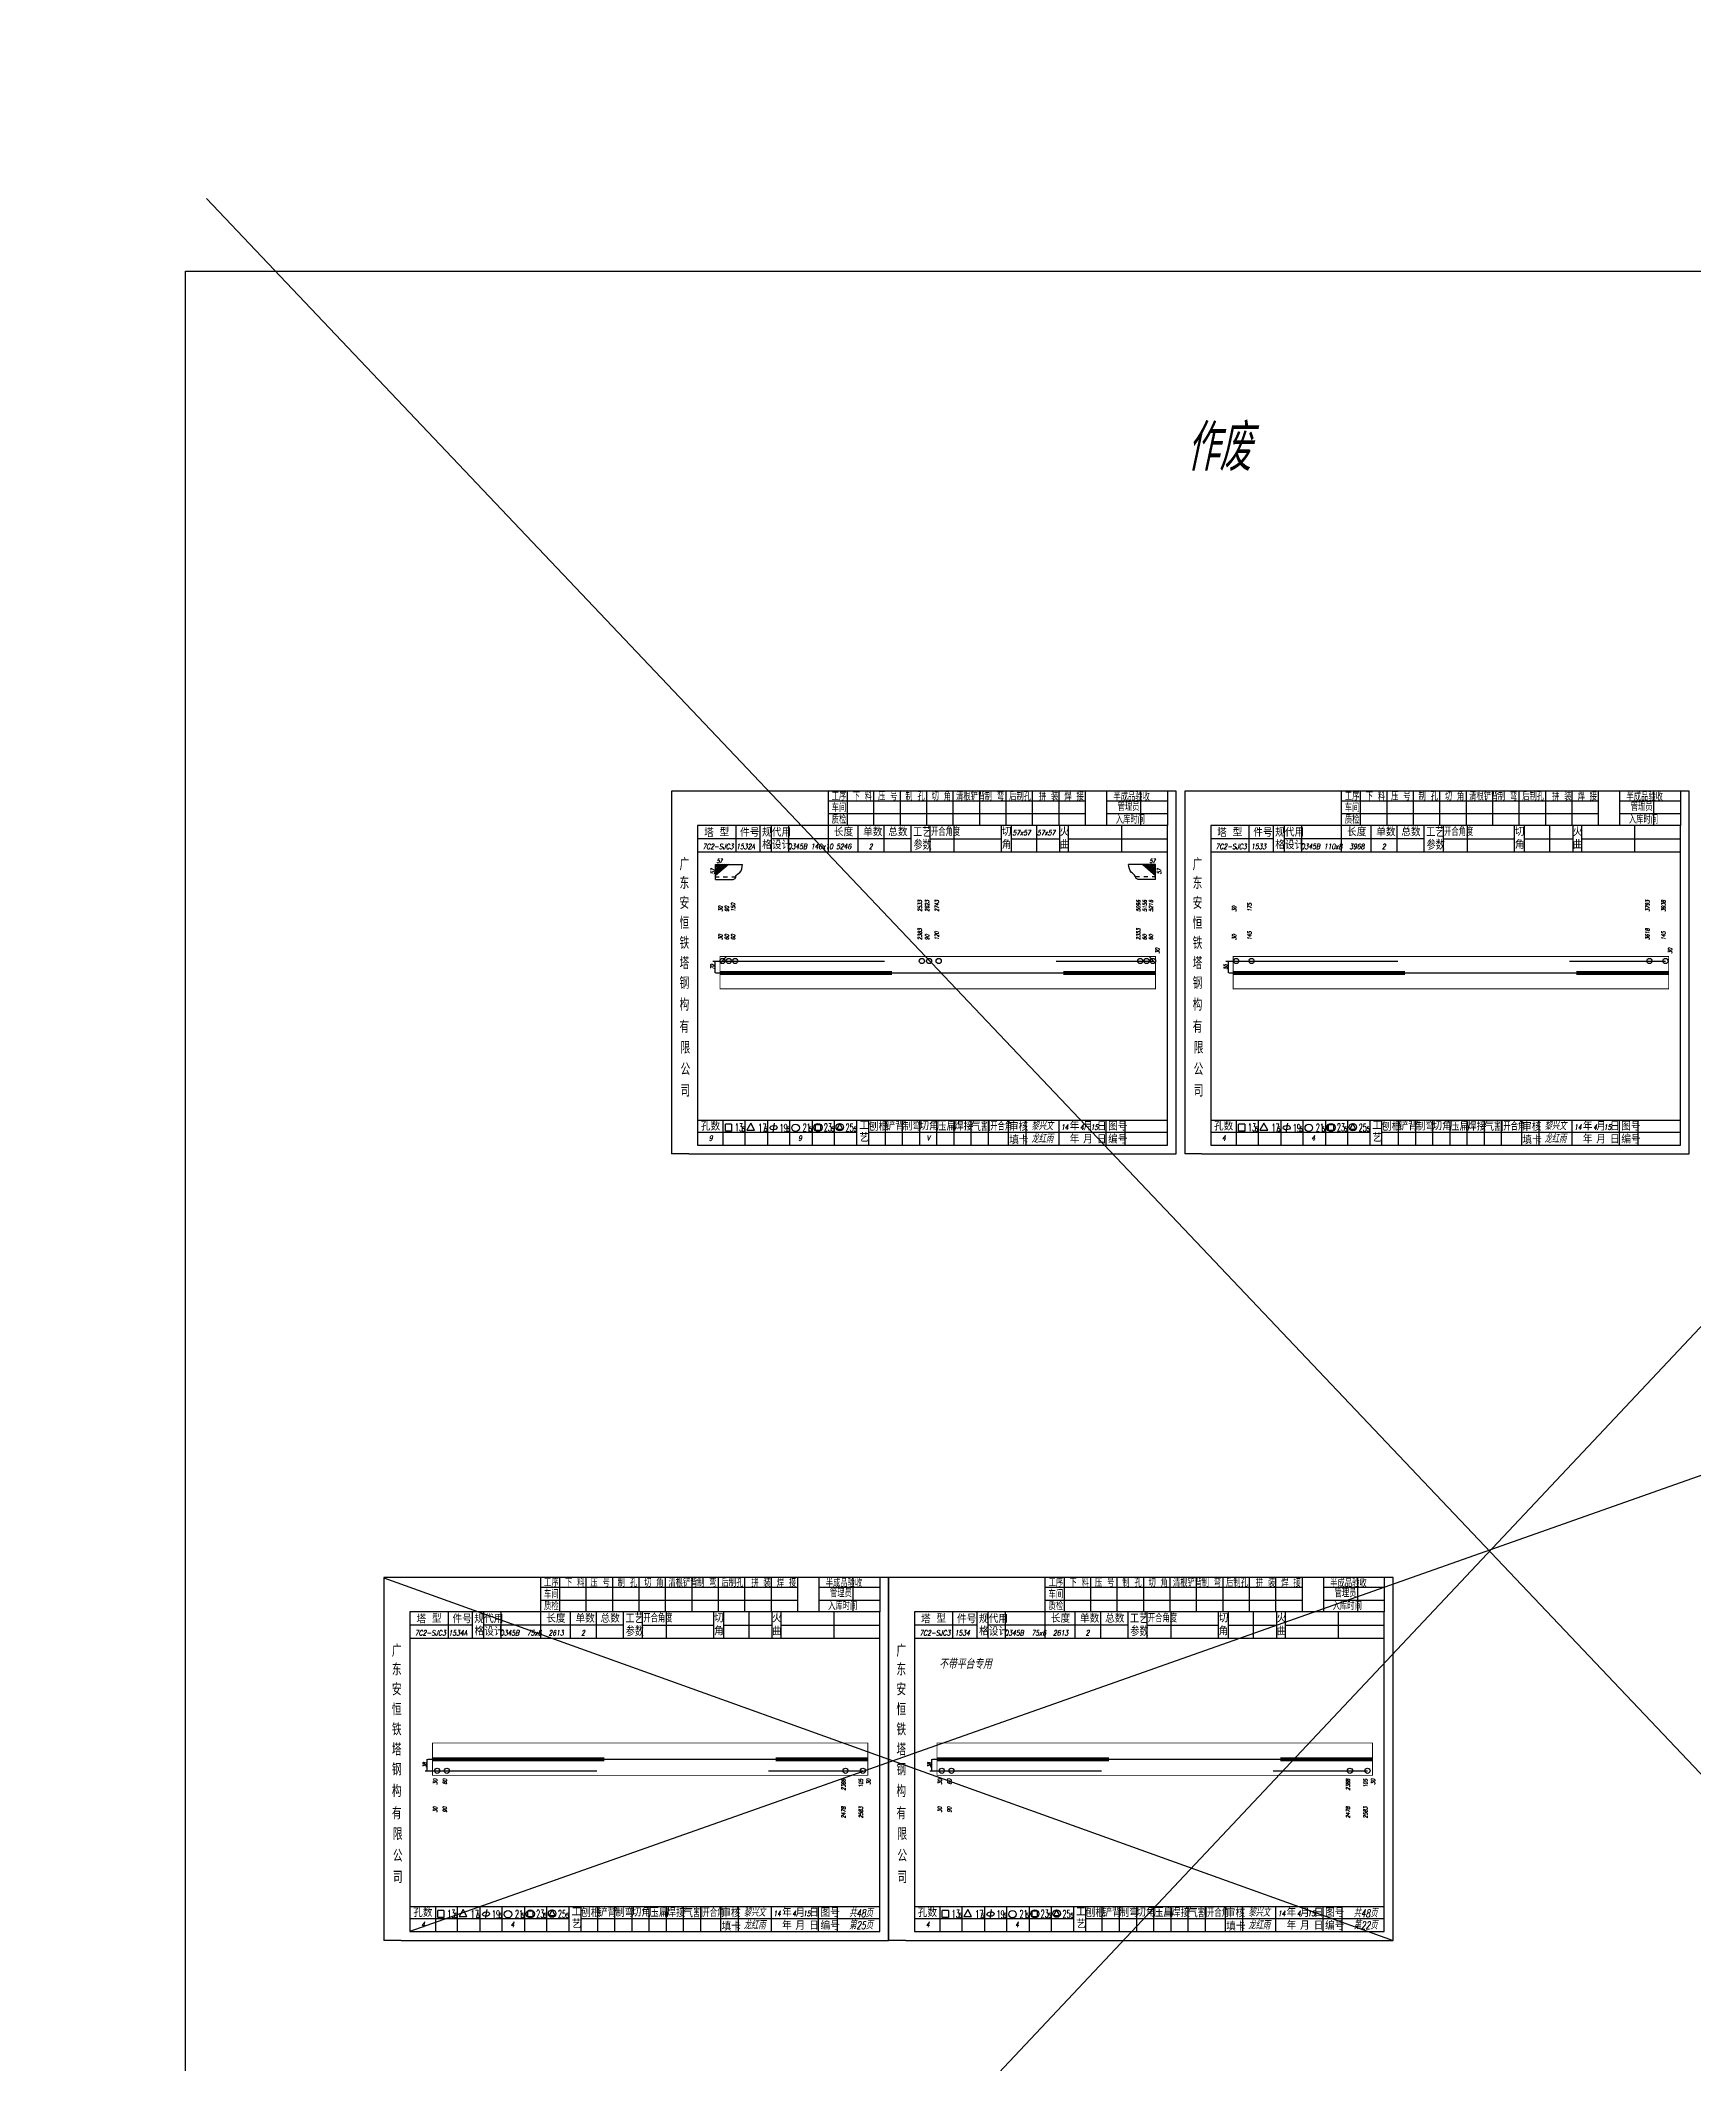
# Model space of a CAD drawing. Header units: millimetres. Extents: x -1378 to 644, y -1773 to 1979.
# Drawn here: x -10.966 to -10.003, y -24.094 to -22.916 of the extents above; entities that cross this region are included whole.
import ezdxf
from ezdxf.enums import TextEntityAlignment as Align

# ---------------------------------------------------------------- set-up
doc = ezdxf.new("R2010")
doc.units = ezdxf.units.MM
doc.linetypes.add('LPY8', pattern=[0.009, 0.005, -0.004])
doc.linetypes.add('LPY9', pattern=[0.025, 0.015, -0.005, 0, -0.005])
for name, color, linetype in [('1', 7, 'Continuous'), ('2', 7, 'Continuous'), ('21', 7, 'Continuous')]:
    doc.layers.add(name, color=color, linetype=linetype)
doc.styles.add('hz', font='txt.shx', dxfattribs={"width": 0.7, "oblique": 12, "bigfont": 'hztxt.shx'})
doc.dimstyles.new('ISO-25', dxfattribs={"dimscale": 0.001, "dimtxt": 2.5, "dimasz": 2.5, "dimexe": 1.25, "dimexo": 0.625, "dimtad": 1, "dimtxsty": 'Standard', "dimcen": 2.5, "dimadec": 0, "dimazin": 0, "dimtfac": 1, "dimtmove": 0, "dimatfit": 3, "dimfxl": 0, "dimarcsym": 0})

# ---------------------------------------------------------------- blocks, each defined once
blk = doc.blocks.new('xytfsc')
at = {"color": 243}
for p, q in [((-0.0818, 0.1757), (-0.0818, -0.0355)), ((0.212, 0.1757), (-0.0818, 0.1757)), ((0.0093, 0.1757), (0.0093, 0.1557)), ((0.159, 0.1699), (0.0093, 0.1699)), ((0.0204, 0.1757), (0.0204, 0.1557)), ((0.0358, 0.1757), (0.0358, 0.1557)), ((0.0512, 0.1757), (0.0512, 0.1557)), ((0.0666, 0.1757), (0.0666, 0.1557)), ((0.082, 0.1757), (0.082, 0.1557)), ((0.0974, 0.1757), (0.0974, 0.1557)), ((0.1128, 0.1757), (0.1128, 0.1557)), ((0.1282, 0.1757), (0.1282, 0.1557)), ((0.1436, 0.1757), (0.1436, 0.1557)), ((0.159, 0.1757), (0.159, 0.1557)), ((0.159, 0.1757), (0.159, 0.1557)), ((0.1714, 0.1757), (0.1714, 0.1557)), ((0.2069, 0.1699), (0.1714, 0.1699)), ((0.1912, 0.1757), (0.1912, 0.1557)), ((0.2069, 0.1757), (0.2069, 0.1557)), ((0.212, 0.1457), (0.212, 0.1757)), ((-0.0667, 0.1557), (-0.0667, -0.0304)), ((0.2069, 0.1557), (-0.0667, 0.1557)), ((-0.0445, 0.1557), (-0.0445, 0.1402)), ((-0.0138, 0.1558), (-0.0138, 0.1403)), ((0.159, 0.1624), (0.0093, 0.1624)), ((0.0093, 0.1557), (0.0093, 0.1402)), ((0.0266, 0.1558), (0.0266, 0.1403)), ((0.0417, 0.1558), (0.0417, 0.1403)), ((0.0575, 0.1557), (0.0575, 0.1402)), ((0.0686, 0.1557), (0.0686, 0.1402)), ((0.0826, 0.1557), (0.0826, 0.1402)), ((0.1101, 0.1557), (0.1101, 0.1402)), ((0.1159, 0.1557), (0.1159, 0.1402)), ((0.1306, 0.1557), (0.1306, 0.1402)), ((0.1441, 0.1557), (0.1441, 0.1402)), ((0.1492, 0.1557), (0.1492, 0.1402)), ((0.2069, 0.1624), (0.1714, 0.1624)), ((0.1801, 0.1557), (0.1801, 0.1402)), ((0.2069, -0.0304), (0.2069, 0.1557)), ((-0.0302, 0.1479), (-0.0667, 0.1479)), ((0.0575, 0.1479), (-0.0237, 0.1479)), ((0.0686, 0.1479), (0.1101, 0.1479)), ((0.1159, 0.1479), (0.1441, 0.1479)), ((0.1492, 0.1479), (0.2071, 0.1479)), ((0.212, -0.0355), (0.212, 0.1457)), ((0.2071, 0.1402), (-0.0667, 0.1402)), ((-0.0667, -0.0158), (0.2069, -0.0158)), ((0.0261, -0.023), (-0.0667, -0.023)), ((-0.0519, -0.0158), (-0.0519, -0.0304)), ((-0.0505, -0.0222), (-0.0505, -0.0182)), ((-0.0469, -0.0182), (-0.0505, -0.0182)), ((-0.0469, -0.0222), (-0.0505, -0.0222)), ((-0.0469, -0.0182), (-0.0469, -0.0222)), ((-0.0389, -0.0304), (-0.0389, -0.0158)), ((-0.0357, -0.0176), (-0.038, -0.0217)), ((-0.038, -0.0217), (-0.0335, -0.0217)), ((-0.0335, -0.0217), (-0.0357, -0.0176)), ((-0.0259, -0.0158), (-0.0259, -0.0304)), ((-0.022, -0.0176), (-0.0229, -0.023)), ((-0.0129, -0.0304), (-0.0129, -0.0158)), ((0.0001, -0.0158), (0.0001, -0.0304)), ((0.0048, -0.0186), (0.0019, -0.0186)), ((0.0019, -0.0218), (0.0019, -0.0186)), ((0.0048, -0.0218), (0.0019, -0.0218)), ((0.0048, -0.0186), (0.0048, -0.0218)), ((0.0131, -0.0303), (0.0131, -0.0158)), ((0.0161, -0.0178), (0.0143, -0.021)), ((0.0143, -0.0211), (0.0179, -0.0211)), ((0.0179, -0.021), (0.0161, -0.0178)), ((0.0329, -0.0228), (0.2069, -0.0228)), ((0.0427, -0.0304), (0.0427, -0.0157)), ((0.0527, -0.0304), (0.0527, -0.0157)), ((0.0627, -0.0304), (0.0627, -0.0157)), ((0.0727, -0.0304), (0.0727, -0.0157)), ((0.0827, -0.0304), (0.0827, -0.0157)), ((0.0927, -0.0304), (0.0927, -0.0157)), ((0.1027, -0.0304), (0.1027, -0.0157)), ((0.1144, -0.0305), (0.1144, -0.0159)), ((0.1246, -0.0305), (0.1246, -0.0159)), ((0.1438, -0.0304), (0.1438, -0.0158)), ((0.1713, -0.0304), (0.1713, -0.0158)), ((0.1823, -0.0304), (0.1823, -0.0158)), ((-0.0667, -0.0304), (0.2069, -0.0304)), ((-0.0718, -0.0355), (-0.0818, -0.0355)), ((-0.0718, -0.0355), (0.212, -0.0355))]:
    blk.add_line(p, q, dxfattribs=at)
at = {"color": 25}
for p, q in [((-0.0302, 0.1401), (-0.0302, 0.1556)), ((-0.0237, 0.1403), (-0.0237, 0.1558)), ((0.0261, -0.0303), (0.0261, -0.0157)), ((0.033, -0.0305), (0.033, -0.0159))]:
    blk.add_line(p, q, dxfattribs=at)
at = {"color": 243}
for centre, radius in [((-0.0096, -0.0203), 0.00218), ((0.0034, -0.0201), 0.00237), ((0.0161, -0.0199), 0.00218)]:
    blk.add_circle(centre, radius, dxfattribs=at)
blk.add_ellipse((-0.0224, -0.0202), major_axis=(-0.00206, -0.00014), ratio=0.631198, dxfattribs=at)
at = {"color": 243, "style": 'hz'}
for s, height, width, p in [('工序', 0.0045, 0.7, (0.0114, 0.1703)), ('车间', 0.0045, 0.7, (0.0114, 0.1636)), ('下 料', 0.0045, 0.7, (0.0236, 0.1703)), ('压 号', 0.0045, 0.7, (0.0384, 0.1703)), ('制 孔', 0.0045, 0.7, (0.0543, 0.1703)), ('切 角', 0.0045, 0.7, (0.0696, 0.1703)), ('清根铲背 ', 0.0045, 0.7, (0.0838, 0.1703)), (' 制 弯', 0.0045, 0.7, (0.0977, 0.1703)), (' 后制孔', 0.0045, 0.7, (0.1119, 0.1703)), ('拼 装', 0.0045, 0.7, (0.1321, 0.1703)), (' 焊 接', 0.0045, 0.7, (0.1441, 0.1703)), ('半成品验收', 0.0045, 0.7, (0.1754, 0.1701)), ('管理员', 0.0045, 0.7, (0.1779, 0.1643)), ('质检', 0.0045, 0.7, (0.0114, 0.1568)), ('工艺', 0.0056, 0.7, (0.0588, 0.1491)), ('开合角度', 0.0045, 0.7, (0.0692, 0.1497)), ('入库时间', 0.0045, 0.7, (0.1768, 0.1568)), ('参数', 0.0056, 0.7, (0.059, 0.1416)), ('广', 0.007, 0.7, (-0.0772, 0.1296)), ('东', 0.007, 0.7, (-0.0772, 0.1187)), ('安', 0.007, 0.7, (-0.0772, 0.1071)), ('恒', 0.007, 0.7, (-0.0772, 0.0954)), ('铁', 0.007, 0.7, (-0.0772, 0.0838)), ('塔', 0.007, 0.7, (-0.0772, 0.0721)), ('钢', 0.007, 0.7, (-0.0772, 0.0605)), ('构', 0.007, 0.7, (-0.0772, 0.0479)), ('有', 0.007, 0.7, (-0.0772, 0.035)), ('限', 0.007, 0.7, (-0.0766, 0.0229)), ('公', 0.007, 0.7, (-0.0766, 0.0103)), ('司', 0.007, 0.7, (-0.0766, -0.0022)), ('13', 0.0045, 0.5, (-0.045, -0.0223)), ('5', 0.00269, 0.6, (-0.0408, -0.0224)), ('17', 0.0045, 0.5, (-0.0313, -0.0225)), ('5', 0.00269, 0.6, (-0.0278, -0.0224)), ('19', 0.0045, 0.5, (-0.0189, -0.0226)), ('5', 0.00269, 0.6, (-0.0148, -0.0224)), ('21', 0.0045, 0.5, (-0.0055, -0.0224)), ('5', 0.00269, 0.6, (-0.0018, -0.0224)), ('23', 0.0045, 0.5, (0.0068, -0.0223)), ('5', 0.00269, 0.6, (0.0112, -0.0224)), ('25', 0.0045, 0.5, (0.0195, -0.0224)), ('5', 0.00269, 0.6, (0.0242, -0.0224)), ('开合角', 0.0045, 0.7, (0.1037, -0.0218))]:
    blk.add_text(s, height=height, dxfattribs=dict(at, width=width)).set_placement(p)
for s, height, p in [('塔', 0.0045, (-0.0629, 0.1491)), ('型', 0.0045, (-0.0539, 0.1494)), ('单数', 0.0045, (0.0297, 0.1495)), ('总数', 0.0045, (0.0443, 0.1495)), ('孔数', 0.0045, (-0.0648, -0.0218)), ('压扁', 0.0048, (0.0725, -0.0219)), ('气割', 0.0048, (0.0925, -0.0221)), ('图号', 0.0045, (0.1724, -0.0218)), ('编号', 0.0045, (0.1724, -0.0293))]:
    blk.add_text(s, height=height, dxfattribs=at).set_placement(p)
at = {"color": 25, "style": 'hz'}
for s, p in [('件号', (-0.0419, 0.1492)), ('规', (-0.0292, 0.1493)), ('代用', (-0.0235, 0.1493)), ('长度', (0.0127, 0.1495)), ('切', (0.1104, 0.1497)), ('火', (0.1442, 0.1496)), ('格', (-0.0291, 0.1421)), ('设计', (-0.0234, 0.1419)), ('角', (0.1104, 0.1422)), ('曲', (0.1442, 0.1421)), ('工', (0.0274, -0.0213)), ('艺', (0.0275, -0.0284)), ('刨根', (0.033, -0.0219)), ('铲背', (0.0427, -0.0217)), ('制弯', (0.0527, -0.0218)), ('切角', (0.0624, -0.0216)), ('焊接', (0.0826, -0.0218)), ('审核', (0.1146, -0.022)), ('年', (0.15, -0.0217)), ('月', (0.1578, -0.0218)), ('日', (0.1658, -0.0218)), ('填卡', (0.1148, -0.0298)), ('年', (0.15, -0.0292)), ('月', (0.1578, -0.0293)), ('日', (0.1658, -0.0293))]:
    blk.add_text(s, height=0.0045, dxfattribs=at).set_placement(p)
blk = doc.blocks.new('li8')
at = {"layer": '21', "color": 7, "linetype": 'LPY8'}
blk.add_line((0, 0), (1, 0), dxfattribs=at)
blk = doc.blocks.new('co')
at = {"color": 211}
blk.add_circle((0, 0), 1, dxfattribs=at)
blk = doc.blocks.new('li9')
at = {"layer": '21', "color": 210, "linetype": 'LPY9'}
blk.add_line((0, 0), (1, 0), dxfattribs=at)
blk = doc.blocks.new('zsw')
at = {"color": 1}
for p, q in [((0.0013, 0.0097), (0, 0.0086)), ((0.0025, 0.0097), (0, 0.0076)), ((0.0036, 0.0097), (0, 0.0065)), ((0.0047, 0.0097), (0, 0.0055)), ((0.006, 0.0097), (0, 0.0045)), ((0.0071, 0.0097), (0, 0.0035)), ((0.0083, 0.0097), (0, 0.0025))]:
    blk.add_line(p, q, dxfattribs=at)
at = {"color": 243}
for p, q in [((0, 0), (0, 0.0097)), ((0, 0.0097), (0.0175, 0.0097)), ((0, 0.0016), (0.0023, 0.0016)), ((0, 0), (0.0113, 0)), ((0.0049, 0.0016), (0.0076, 0.0016)), ((0.0104, 0.0016), (0.0131, 0.0016))]:
    blk.add_line(p, q, dxfattribs=at)
blk.add_open_spline([(0.0113, 0), (0.0119, 0.0002), (0.013, 0.0006), (0.0131, 0.003), (0.0168, 0.0046), (0.0172, 0.0078), (0.0175, 0.0097)], degree=3, knots=[0, 0, 0, 0, 0.0026033, 0.00435104, 0.0090985, 0.01666132, 0.01666132, 0.01666132, 0.01666132], dxfattribs=at)
blk = doc.blocks.new('ysw')
at = {"color": 243}
for p, q in [((0, 0.0097), (-0.0175, 0.0097)), ((-0.0104, 0.0016), (-0.0131, 0.0016)), ((0, 0), (-0.0113, 0)), ((-0.0049, 0.0016), (-0.0076, 0.0016)), ((0, 0.0016), (-0.0023, 0.0016)), ((0, 0), (0, 0.0097))]:
    blk.add_line(p, q, dxfattribs=at)
at = {"color": 1}
for p, q in [((-0.0083, 0.0097), (0, 0.0025)), ((-0.0071, 0.0097), (0, 0.0035)), ((-0.006, 0.0097), (0, 0.0045)), ((-0.0047, 0.0097), (0, 0.0055)), ((-0.0036, 0.0097), (0, 0.0065)), ((-0.0025, 0.0097), (0, 0.0076)), ((-0.0013, 0.0097), (0, 0.0086))]:
    blk.add_line(p, q, dxfattribs=at)
at = {"color": 243}
blk.add_open_spline([(-0.0113, 0), (-0.0119, 0.0002), (-0.013, 0.0006), (-0.0131, 0.003), (-0.0168, 0.0046), (-0.0172, 0.0078), (-0.0175, 0.0097)], degree=3, knots=[0, 0, 0, 0, 0.0026033, 0.00435104, 0.0090985, 0.01666132, 0.01666132, 0.01666132, 0.01666132], dxfattribs=at)
blk = doc.blocks.new('*D157')
at = {"layer": '1', "color": 0, "lineweight": -2}
for p, q in [((-0.0006, 0), (-50.5464, 0)), ((-50.5452, -0.0025), (-50.5452, -1464.6547)), ((-0.0006, -1464.6572), (-50.5464, -1464.6572))]:
    blk.add_line(p, q, dxfattribs=at)
at = {"layer": '1', "color": 0}
for points in [[(-50.5456, -0.0025), (-50.5448, -0.0025), (-50.5452, 0)], [(-50.5456, -1464.6547), (-50.5448, -1464.6547), (-50.5452, -1464.6572)]]:
    blk.add_solid(points, dxfattribs=at)
at = {"layer": 'Defpoints', "color": 0}
for p in [(0, 0), (-50.5452, -1464.6572), (0, -1464.6572, -0.0056)]:
    blk.add_point(p, dxfattribs=at)
at = {"layer": '1', "color": 0, "insert": (-50.5471, -732.3286), "char_height": 0.0025, "attachment_point": 5, "rotation": 90}
blk.add_mtext('40', dxfattribs=at)

msp = doc.modelspace()

# ---------------------------------------------------------------- linework, layer by layer
at = {"layer": '1', "color": 7}
for p, q in [((-9.3756, -24.5828), (-10.8694, -23.0085)), ((-10.8519, -24.5711), (-9.469, -23.1018)), ((-9.5859, -23.6058), (-10.7509, -24.0173)), ((-10.766, -23.8113), (-10.1784, -24.0224))]:
    msp.add_line(p, q, dxfattribs=at)
msp.add_lwpolyline([(-10.8815, -23.0508), (-9.3581, -23.0508), (-9.3581, -24.6003), (-10.8815, -24.6003)], close=True, dxfattribs=at)
at = {"layer": '2', "color": 7}
for p, q in [((-10.5733, -23.4523), (-10.5733, -23.4591)), ((-10.5729, -23.4591), (-10.5103, -23.4591)), ((-10.5665, -23.4497), (-10.5703, -23.4535)), ((-10.5703, -23.4591), (-10.3167, -23.4591)), ((-10.3205, -23.4497), (-10.3167, -23.4535)), ((-10.2745, -23.4523), (-10.2745, -23.4591)), ((-10.2741, -23.4591), (-10.2115, -23.4591)), ((-10.2715, -23.4591), (-10.0179, -23.4591)), ((-10.7408, -23.9237), (-10.7408, -23.9169)), ((-10.7404, -23.9169), (-10.6778, -23.9169)), ((-10.7378, -23.9169), (-10.4842, -23.9169)), ((-10.447, -23.9237), (-10.447, -23.9169)), ((-10.4466, -23.9169), (-10.384, -23.9169)), ((-10.444, -23.9169), (-10.1904, -23.9169))]:
    msp.add_line(p, q, dxfattribs=at)
at = {"layer": '2', "color": 7, "const_width": 0.0005}
for points in [[(-10.5703, -23.4497), (-10.3167, -23.4497), (-10.3167, -23.4685), (-10.5703, -23.4685)], [(-10.2715, -23.4497), (-10.0179, -23.4497), (-10.0179, -23.4685), (-10.2715, -23.4685)], [(-10.444, -23.9075), (-10.1904, -23.9075), (-10.1904, -23.9263), (-10.444, -23.9263)], [(-10.7378, -23.9075), (-10.4842, -23.9075), (-10.4842, -23.9263), (-10.7378, -23.9263)]]:
    msp.add_lwpolyline(points, close=True, dxfattribs=at)

# ---------------------------------------------------------------- block references
at = {"layer": '1', "color": 7}
for p in [(-10.5167, -23.5291), (-10.2179, -23.5291), (-10.6842, -23.9869), (-10.3904, -23.9869)]:
    msp.add_blockref('xytfsc', p, dxfattribs=at)
for name, p, xscale, yscale, zscale in [('zsw', (-10.5729, -23.4048), 0.9, 0.9, 0.9), ('ysw', (-10.3167, -23.4048), 0.9, 0.9, 0.9), ('li9', (-10.5745, -23.4523), 0.256349752192146, 0.256349752192146, 0.256349752192146), ('co', (-10.5689, -23.4523), 0.0015, 0.0015, 0.0015), ('co', (-10.5652, -23.4523), 0.0015, 0.0015, 0.0015), ('co', (-10.5615, -23.4523), 0.0015, 0.0015, 0.0015), ('co', (-10.4528, -23.4523), 0.0015, 0.0015, 0.0015), ('co', (-10.4486, -23.4523), 0.0015, 0.0015, 0.0015), ('co', (-10.443, -23.4523), 0.0015, 0.0015, 0.0015), ('co', (-10.3256, -23.4523), 0.0015, 0.0015, 0.0015), ('co', (-10.3219, -23.4523), 0.0015, 0.0015, 0.0015), ('co', (-10.3182, -23.4523), 0.0015, 0.0015, 0.0015), ('li9', (-10.2757, -23.4523), 0.255882661290323, 0.255882661290323, 0.255882661290323), ('co', (-10.2697, -23.4523), 0.0015, 0.0015, 0.0015), ('co', (-10.2608, -23.4523), 0.0015, 0.0015, 0.0015), ('co', (-10.0291, -23.4523), 0.0015, 0.0015, 0.0015), ('co', (-10.0198, -23.4523), 0.0015, 0.0015, 0.0015), ('li9', (-10.742, -23.9237), 0.25488840413318, 0.25488840413318, 0.25488840413318), ('co', (-10.735, -23.9237), 0.0015, 0.0015, 0.0015), ('co', (-10.7294, -23.9237), 0.0015, 0.0015, 0.0015), ('co', (-10.4973, -23.9237), 0.0015, 0.0015, 0.0015), ('co', (-10.4871, -23.9237), 0.0015, 0.0015, 0.0015), ('li9', (-10.4482, -23.9237), 0.25488840413318, 0.25488840413318, 0.25488840413318), ('co', (-10.4412, -23.9237), 0.0015, 0.0015, 0.0015), ('co', (-10.4356, -23.9237), 0.0015, 0.0015, 0.0015), ('co', (-10.2035, -23.9237), 0.0015, 0.0015, 0.0015), ('co', (-10.1933, -23.9237), 0.0015, 0.0015, 0.0015)]:
    msp.add_blockref(name, p, dxfattribs=dict(at, xscale=xscale, yscale=yscale, zscale=zscale))
at = {"layer": '2', "color": 7, "xscale": 0.2536, "yscale": 0.2536, "zscale": 0.2536}
for p in [(-10.5703, -23.4583), (-10.2715, -23.4583), (-10.5703, -23.4599), (-10.2715, -23.4599), (-10.7378, -23.9161), (-10.7378, -23.9177), (-10.444, -23.9161), (-10.444, -23.9177)]:
    msp.add_blockref('li8', p, dxfattribs=at)

# ---------------------------------------------------------------- texts
at = {"color": 134, "style": 'hz', "oblique": 12, "width": 0.7}
for s, height, p in [('作废', 0.027, (-10.261, -23.1669)), ('不带平台专用', 0.0054, (-10.4121, -23.8643))]:
    msp.add_text(s, height=height, dxfattribs=at).set_placement(p, align=Align.RIGHT)
at = {"layer": '1', "color": 7, "style": 'hz', "oblique": 12, "width": 0.7}
for s, height, p in [('57x57', 0.003, (-10.3947, -23.3791)), ('57x57', 0.003, (-10.3804, -23.3791)), ('7C2-SJC3', 0.003, (-10.5715, -23.3871)), ('1532A', 0.003, (-10.5555, -23.3871)), ('Q345B 140x10', 0.003, (-10.5178, -23.3871)), ('5246', 0.003, (-10.4983, -23.3871)), ('2', 0.003, (-10.4826, -23.3871)), ('7C2-SJC3', 0.003, (-10.2727, -23.3871)), ('1533', 0.003, (-10.2567, -23.3871)), ('Q345B 110x8 ', 0.003, (-10.219, -23.3871)), ('3968', 0.003, (-10.1995, -23.3871)), ('2', 0.003, (-10.1838, -23.3871)), ('9', 0.003, (-10.5757, -23.5569)), ('9', 0.003, (-10.5237, -23.5569)), ('V', 0.003, (-10.449, -23.5568)), ('龙红雨', 0.0045, (-10.3827, -23.5581)), ('黎兴文', 0.0045, (-10.3827, -23.5507)), ('14', 0.003, (-10.3696, -23.5505)), ('4', 0.003, (-10.3596, -23.5505)), ('15', 0.003, (-10.3523, -23.5505)), ('4', 0.003, (-10.2769, -23.5569)), ('4', 0.003, (-10.2249, -23.5569)), ('龙红雨', 0.0045, (-10.0839, -23.5581)), ('黎兴文', 0.0045, (-10.0839, -23.5507)), ('14', 0.003, (-10.0708, -23.5505)), ('4', 0.003, (-10.0608, -23.5505)), ('15', 0.003, (-10.0535, -23.5505)), ('7C2-SJC3', 0.003, (-10.739, -23.8449)), ('1534A', 0.003, (-10.723, -23.8449)), ('Q345B  75x6 ', 0.003, (-10.6853, -23.8449)), ('2613', 0.003, (-10.6658, -23.8449)), ('2', 0.003, (-10.6501, -23.8449)), ('7C2-SJC3', 0.003, (-10.4452, -23.8449)), ('1534', 0.003, (-10.4292, -23.8449)), ('Q345B  75x6 ', 0.003, (-10.3915, -23.8449)), ('2613', 0.003, (-10.372, -23.8449)), ('2', 0.003, (-10.3563, -23.8449)), ('4', 0.003, (-10.7432, -24.0147)), ('4', 0.003, (-10.6912, -24.0147)), ('龙红雨', 0.0045, (-10.5502, -24.0159)), ('黎兴文', 0.0045, (-10.5502, -24.0085)), ('14', 0.003, (-10.5371, -24.0083)), ('4', 0.003, (-10.5271, -24.0083)), ('15', 0.003, (-10.5198, -24.0083)), ('4', 0.003, (-10.4494, -24.0147)), ('4', 0.003, (-10.3974, -24.0147)), ('龙红雨', 0.0045, (-10.2564, -24.0159)), ('黎兴文', 0.0045, (-10.2564, -24.0085)), ('14', 0.003, (-10.2433, -24.0083)), ('4', 0.003, (-10.2333, -24.0083)), ('15', 0.003, (-10.226, -24.0083))]:
    msp.add_text(s, height=height, dxfattribs=at).set_placement(p, align=Align.CENTER)
for s, p in [('57', (-10.5734, -23.4018)), ('57', (-10.3134, -23.4018)), ('30', (-10.5689, -23.4236)), ('90', (-10.5652, -23.4236)), ('150', (-10.5615, -23.4236)), ('2533', (-10.4528, -23.4236)), ('2623', (-10.4486, -23.4236)), ('2743', (-10.443, -23.4236)), ('5096', (-10.3256, -23.4236)), ('5156', (-10.3219, -23.4236)), ('5216', (-10.3182, -23.4236)), ('30', (-10.2697, -23.4236)), ('175', (-10.2608, -23.4236)), ('3793', (-10.0291, -23.4236)), ('3938', (-10.0198, -23.4236)), ('2383', (-10.4528, -23.4401)), ('120', (-10.443, -23.4401)), ('2353', (-10.3256, -23.4401)), ('145', (-10.2608, -23.4401)), ('3618', (-10.0291, -23.4401)), ('145', (-10.0198, -23.4401)), ('30', (-10.5689, -23.4401)), ('60', (-10.5652, -23.4401)), ('60', (-10.5615, -23.4401)), ('90', (-10.4486, -23.4401)), ('60', (-10.3219, -23.4401)), ('60', (-10.3182, -23.4401)), ('30', (-10.3144, -23.4481)), ('30', (-10.2697, -23.4401)), ('30', (-10.0159, -23.4481))]:
    msp.add_text(s, height=0.0023, rotation=90, dxfattribs=at).set_placement(p)
for s, height, p in [('57', 0.0023, (-10.5723, -23.3952)), ('57', 0.0023, (-10.3202, -23.3952)), ('共48页', 0.0045, (-10.4952, -24.0089)), ('第25页', 0.0045, (-10.4952, -24.0159)), ('共48页', 0.0045, (-10.2014, -24.0089)), ('第22页', 0.0045, (-10.2014, -24.0159))]:
    msp.add_text(s, height=height, dxfattribs=at).set_placement(p)
for s, p in [('30', (-10.735, -23.9284)), ('60', (-10.7294, -23.9284)), ('2388', (-10.4973, -23.9284)), ('105', (-10.4871, -23.9284)), ('30', (-10.4827, -23.9284)), ('30', (-10.4412, -23.9284)), ('60', (-10.4356, -23.9284)), ('2388', (-10.2035, -23.9284)), ('105', (-10.1933, -23.9284)), ('30', (-10.1889, -23.9284)), ('30', (-10.735, -23.9446)), ('90', (-10.7294, -23.9446)), ('2478', (-10.4973, -23.9446)), ('2583', (-10.4871, -23.9446)), ('30', (-10.4412, -23.9446)), ('90', (-10.4356, -23.9446)), ('2478', (-10.2035, -23.9446)), ('2583', (-10.1933, -23.9446))]:
    msp.add_text(s, height=0.0023, rotation=90, dxfattribs=at).set_placement(p, align=Align.RIGHT)
at = {"layer": '2', "color": 7, "style": 'hz', "oblique": 12, "width": 0.7}
for s, p in [('70', (-10.5738, -23.4557)), ('55', (-10.275, -23.4557)), ('38', (-10.7413, -23.9203)), ('38', (-10.4475, -23.9203))]:
    msp.add_text(s, height=0.002, rotation=90, dxfattribs=at).set_placement(p, align=Align.CENTER)

# ---------------------------------------------------------------- dimensions: what is measured, and where the dimension line sits
at = {"layer": '1', "color": 7}
dim = msp.add_aligned_dim(p1=(0, 0), p2=(0, -1464.6572, -0.0056), distance=-50.5452, text='40', dimstyle='ISO-25', override={"dimzin": 0}, dxfattribs=at)
dim.commit()
dim.dimension.update_dxf_attribs({"geometry": '*D157', "text_midpoint": (-50.5471, -732.3286)})

doc.saveas('drawing.dxf')
